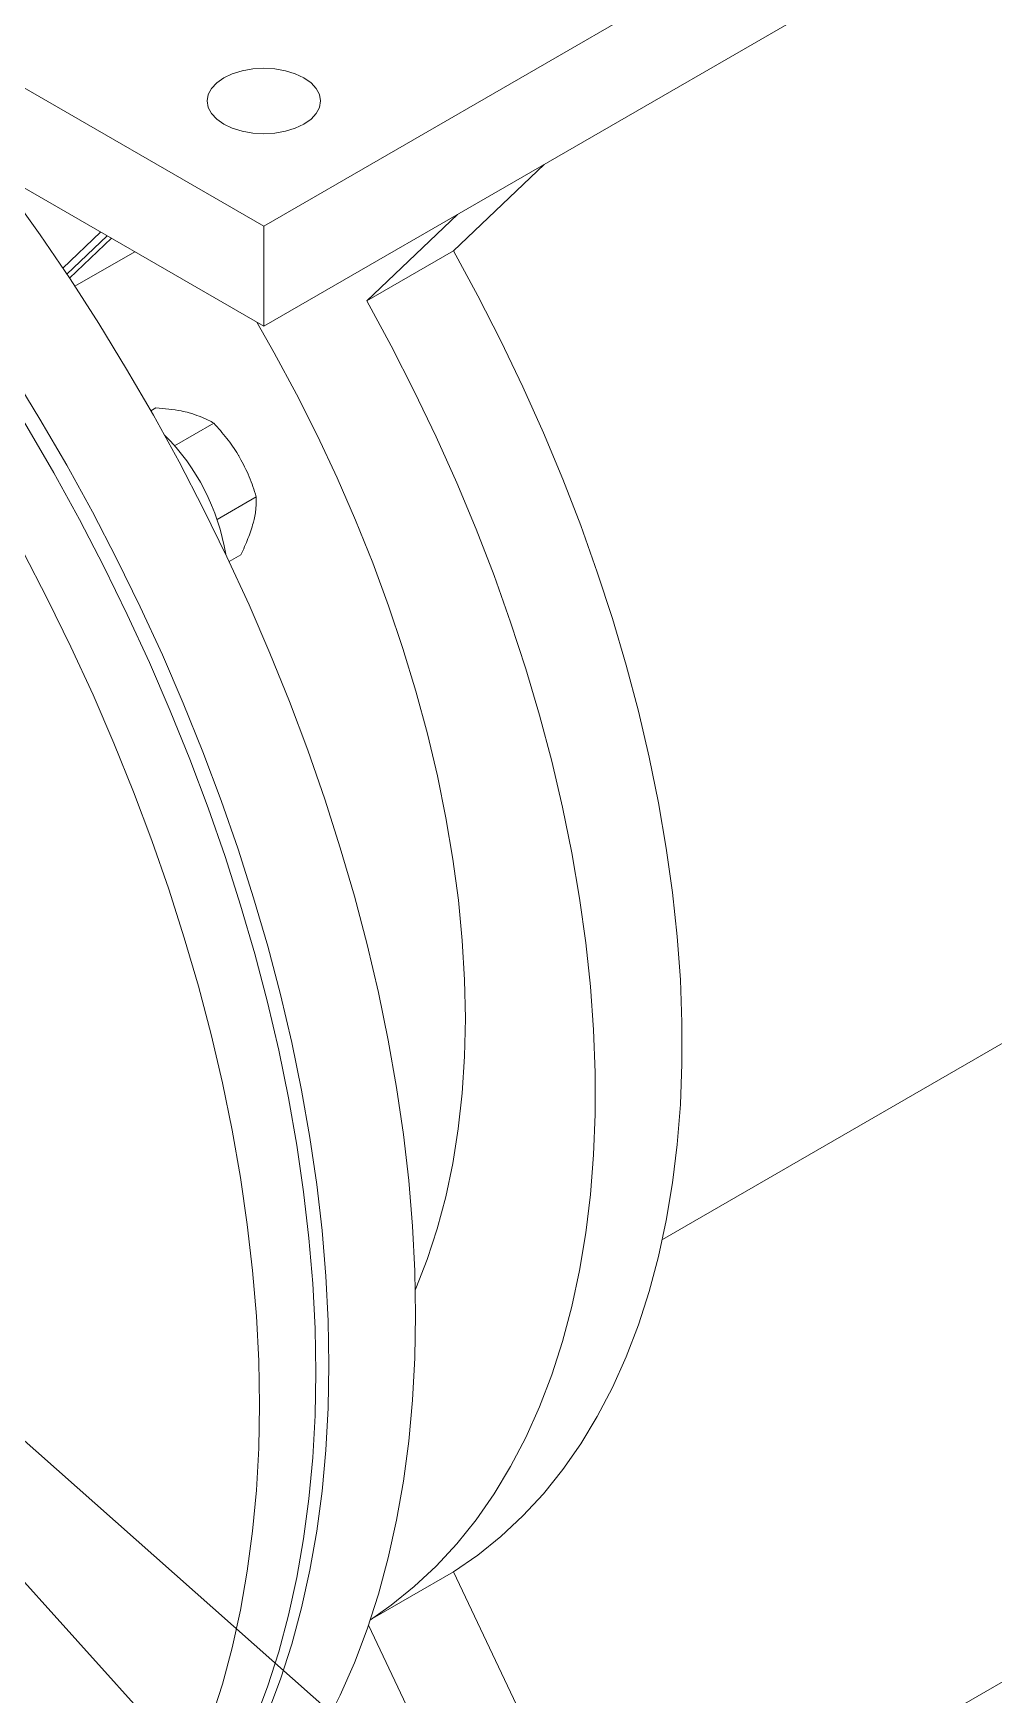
# Model space of a CAD drawing. Header units: millimetres. Extents: x -9396 to 24219, y -4763 to 12641.
# Drawn here: x 733.6 to 845.5, y -828.9 to -635.3 of the extents above; entities that cross this region are included whole.
import ezdxf

# ---------------------------------------------------------------- set-up
doc = ezdxf.new("R2010")
doc.units = ezdxf.units.MM
doc.header["$LTSCALE"] = 1000
doc.header["$MEASUREMENT"] = 0
doc.linetypes.add('SLD-Solid', pattern=[0])
for name, color, linetype in [('dim', 1, 'Continuous'), ('FRAME', 179, 'SLD-Solid'), ('text', 7, 'Continuous')]:
    doc.layers.add(name, color=color, linetype=linetype)
doc.styles.get("Standard").update_dxf_attribs({"font": 'romans.shx'})
doc.dimstyles.new('ISO-25', dxfattribs={"dimtxt": 2.5, "dimasz": 2.5, "dimexe": 1.25, "dimexo": 0.625, "dimtad": 1, "dimtxsty": 'Standard', "dimcen": 2.5, "dimadec": 0, "dimazin": 0, "dimtfac": 1, "dimtmove": 0, "dimatfit": 3, "dimfxl": 0, "dimarcsym": 0})

# ---------------------------------------------------------------- blocks, each defined once
blk = doc.blocks.new('A$C1A1C7678')
at = {"layer": 'FRAME', "color": 7, "linetype": 'SLD-Solid', "lineweight": 15}
for p, q in [((167.74, 278.51), (-39.3, 398.03)), ((374.79, 398.03), (167.74, 278.51)), ((167.74, 266.85), (-39.3, 386.37)), ((374.79, 386.37), (167.74, 266.85)), ((189.85, 275.62), (200.4, 285.7)), ((179.75, 269.79), (190.3, 279.87)), ((148.73, 277.82), (144.33, 273.61)), ((149.48, 277.39), (144.8, 272.91)), ((145.11, 272.45), (149.98, 277.1)), ((167.74, 266.85), (167.74, 278.51)), ((152.7, 275.53), (145.73, 271.5)), ((179.75, 269.79), (189.85, 275.62)), ((154.58, 257.01), (155.15, 257.34)), ((157.33, 252.92), (161.9, 255.55)), ((162.29, 244.35), (166.86, 246.99)), ((163.71, 239.43), (165.07, 240.22)), ((214.18, 160.46), (273.38, 194.64)), ((208.35, 82.7), (294.53, 132.45)), ((180.15, 116.13), (189.85, 121.73)), ((217.65, 63.09), (189.85, 121.73)), ((207.55, 57.26), (179.94, 115.51))]:
    blk.add_line(p, q, dxfattribs=at)
at = {"layer": 'FRAME', "color": 7, "linetype": 'SLD-Solid', "lineweight": 15, "flags": 128}
for points in [[(172.41, 295.78), (173.24, 295.21), (173.85, 294.55), (174.22, 293.83), (174.35, 293.09), (174.22, 292.34), (173.85, 291.63), (173.24, 290.97), (172.41, 290.39), (171.41, 289.92), (170.27, 289.56), (169.03, 289.35), (167.74, 289.27), (166.45, 289.35), (165.22, 289.56), (164.07, 289.92), (163.07, 290.39), (162.25, 290.97), (161.64, 291.63), (161.26, 292.34), (161.14, 293.09), (161.26, 293.83), (161.64, 294.55), (162.25, 295.21), (163.07, 295.78), (164.07, 296.26), (165.22, 296.61), (166.45, 296.83), (167.74, 296.9), (169.03, 296.83), (170.27, 296.61), (171.41, 296.26), (172.41, 295.78)], [(153.61, 81.38), (154.87, 82.13), (157.87, 84.12), (160.72, 86.33), (163.44, 88.74), (166.02, 91.36), (168.45, 94.18), (170.74, 97.2), (172.87, 100.41), (174.84, 103.8), (176.65, 107.38), (178.3, 111.13), (179.78, 115.05), (181.09, 119.13), (182.23, 123.37), (183.2, 127.76), (184, 132.29), (184.62, 136.96), (185.06, 141.75), (185.33, 146.66), (185.42, 151.68), (185.33, 156.8), (185.06, 162.02), (184.62, 167.32), (184, 172.7), (183.2, 178.15), (182.23, 183.66), (181.09, 189.22), (179.78, 194.82), (178.3, 200.45), (176.65, 206.1), (174.84, 211.77), (172.87, 217.44), (170.74, 223.11), (168.45, 228.76), (166.02, 234.39), (163.44, 239.99), (160.72, 245.54), (157.87, 251.04), (154.87, 256.49), (151.76, 261.86), (148.52, 267.16), (145.16, 272.37), (141.69, 277.48), (138.11, 282.49)], [(142, 74.68), (143.26, 75.43), (146.25, 77.42), (149.11, 79.62), (151.83, 82.04), (154.41, 84.66), (156.84, 87.48), (159.12, 90.49), (161.25, 93.7), (163.22, 97.1), (165.03, 100.67), (166.68, 104.43), (168.16, 108.35), (169.48, 112.43), (170.62, 116.67), (171.59, 121.06), (172.38, 125.59), (173, 130.25), (173.45, 135.04), (173.71, 139.95), (173.8, 144.97), (173.71, 150.1), (173.45, 155.32), (173, 160.62), (172.38, 166), (171.59, 171.45), (170.62, 176.96), (169.48, 182.51), (168.16, 188.11), (166.68, 193.74), (165.03, 199.4), (163.22, 205.07), (161.25, 210.74), (159.12, 216.41), (156.84, 222.06), (154.41, 227.69), (151.83, 233.28), (149.11, 238.84), (146.25, 244.34), (143.26, 249.78), (140.14, 255.16), (136.9, 260.45), (133.54, 265.66), (130.07, 270.78), (126.5, 275.79)], [(142, 74.68), (143.26, 75.43), (146.25, 77.42), (149.11, 79.62), (151.83, 82.04), (154.41, 84.66), (156.84, 87.48), (159.12, 90.49), (161.25, 93.7), (163.22, 97.1), (165.03, 100.67), (166.68, 104.43), (168.16, 108.35), (169.48, 112.43), (170.62, 116.67), (171.59, 121.06), (172.38, 125.59), (173, 130.25), (173.45, 135.04), (173.71, 139.95), (173.8, 144.97), (173.71, 150.1), (173.45, 155.32), (173, 160.62), (172.38, 166), (171.59, 171.45), (170.62, 176.96), (169.48, 182.51), (168.16, 188.11), (166.68, 193.74), (165.03, 199.4), (163.22, 205.07), (161.25, 210.74), (159.12, 216.41), (156.84, 222.06), (154.41, 227.69), (151.83, 233.28), (149.11, 238.84), (146.25, 244.34), (143.26, 249.78), (140.14, 255.16), (136.9, 260.45), (133.54, 265.66), (130.07, 270.78), (126.5, 275.79)], [(143.51, 75.55), (144.78, 76.3), (147.77, 78.29), (150.62, 80.5), (153.34, 82.91), (155.92, 85.53), (158.35, 88.35), (160.64, 91.37), (162.77, 94.58), (164.74, 97.97), (166.55, 101.55), (168.2, 105.3), (169.68, 109.22), (170.99, 113.3), (172.13, 117.54), (173.1, 121.93), (173.9, 126.46), (174.52, 131.13), (174.96, 135.92), (175.23, 140.83), (175.32, 145.85), (175.23, 150.97), (174.96, 156.19), (174.52, 161.49), (173.9, 166.87), (173.1, 172.32), (172.13, 177.83), (170.99, 183.39), (169.68, 188.99), (168.2, 194.62), (166.55, 200.27), (164.74, 205.94), (162.77, 211.61), (160.64, 217.28), (158.35, 222.93), (155.92, 228.56), (153.34, 234.16), (150.62, 239.71), (147.77, 245.21), (144.78, 250.66), (141.66, 256.03), (138.42, 261.33), (135.06, 266.54), (131.59, 271.65), (128.01, 276.66)], [(143.51, 75.55), (144.78, 76.3), (147.77, 78.29), (150.62, 80.5), (153.34, 82.91), (155.92, 85.53), (158.35, 88.35), (160.64, 91.37), (162.77, 94.58), (164.74, 97.97), (166.55, 101.55), (168.2, 105.3), (169.68, 109.22), (170.99, 113.3), (172.13, 117.54), (173.1, 121.93), (173.9, 126.46), (174.52, 131.13), (174.96, 135.92), (175.23, 140.83), (175.32, 145.85), (175.23, 150.97), (174.96, 156.19), (174.52, 161.49), (173.9, 166.87), (173.1, 172.32), (172.13, 177.83), (170.99, 183.39), (169.68, 188.99), (168.2, 194.62), (166.55, 200.27), (164.74, 205.94), (162.77, 211.61), (160.64, 217.28), (158.35, 222.93), (155.92, 228.56), (153.34, 234.16), (150.62, 239.71), (147.77, 245.21), (144.78, 250.66), (141.66, 256.03), (138.42, 261.33), (135.06, 266.54), (131.59, 271.65), (128.01, 276.66)], [(189.85, 121.73), (192.68, 123.68), (195.37, 125.86), (197.92, 128.24), (200.32, 130.84), (202.56, 133.64), (204.66, 136.64), (206.59, 139.83), (208.36, 143.21), (209.96, 146.77), (211.39, 150.5), (212.64, 154.41), (213.73, 158.47), (214.63, 162.68), (215.36, 167.04), (215.9, 171.53), (216.27, 176.16), (216.45, 180.9), (216.45, 185.75), (216.27, 190.7), (215.9, 195.74), (215.36, 200.87), (214.63, 206.06), (213.73, 211.32), (212.64, 216.63), (211.39, 221.99), (209.96, 227.37), (208.36, 232.78), (206.59, 238.2), (204.66, 243.62), (202.56, 249.04), (200.32, 254.43), (197.92, 259.8), (195.37, 265.13), (192.68, 270.4), (189.85, 275.62)], [(119.93, 64.99), (123.51, 65.87), (126.98, 66.98), (130.34, 68.31), (133.58, 69.87), (136.7, 71.64), (139.69, 73.63), (142.54, 75.83), (145.26, 78.25), (147.84, 80.87), (150.28, 83.69), (152.56, 86.7), (154.69, 89.91), (156.66, 93.31), (158.47, 96.88), (160.12, 100.64), (161.6, 104.56), (162.91, 108.64), (164.05, 112.88), (165.02, 117.27), (165.82, 121.8), (166.44, 126.46), (166.88, 131.25), (167.15, 136.16), (167.24, 141.18), (167.15, 146.31), (166.88, 151.53), (166.44, 156.83), (165.82, 162.21), (165.02, 167.66), (164.05, 173.17), (162.91, 178.72), (161.6, 184.32), (160.12, 189.96), (158.47, 195.61), (156.66, 201.28), (154.69, 206.95), (152.56, 212.62), (150.28, 218.27), (147.84, 223.9), (145.26, 229.49), (142.54, 235.05), (139.69, 240.55), (136.7, 245.99), (133.58, 251.37), (130.34, 256.66), (126.98, 261.87), (123.51, 266.99), (119.93, 272)], [(180.16, 116.16), (182.58, 117.85), (185.27, 120.03), (187.82, 122.41), (190.22, 125.01), (192.47, 127.81), (194.56, 130.81), (196.49, 134), (198.26, 137.38), (199.86, 140.94), (201.29, 144.67), (202.55, 148.58), (203.63, 152.64), (204.53, 156.85), (205.26, 161.21), (205.8, 165.7), (206.17, 170.33), (206.35, 175.07), (206.35, 179.92), (206.17, 184.87), (205.8, 189.91), (205.26, 195.03), (204.53, 200.23), (203.63, 205.49), (202.55, 210.8), (201.29, 216.16), (199.86, 221.54), (198.26, 226.95), (196.49, 232.37), (194.56, 237.79), (192.47, 243.21), (190.22, 248.6), (187.82, 253.97), (185.27, 259.3), (182.58, 264.57), (179.75, 269.79)], [(166.92, 267.32), (168.96, 263.75), (171.54, 258.95), (173.98, 254.09), (176.29, 249.18), (178.44, 244.24), (180.43, 239.27), (182.27, 234.29), (183.95, 229.31), (185.46, 224.34), (186.8, 219.38), (187.97, 214.46), (188.96, 209.58), (189.77, 204.75), (190.41, 199.99), (190.86, 195.3), (191.14, 190.7), (191.23, 186.19), (191.13, 181.79), (190.86, 177.51), (190.4, 173.34), (189.76, 169.32), (188.95, 165.43), (187.95, 161.7), (186.78, 158.13), (185.44, 154.73), (185.39, 154.61)]]:
    blk.add_lwpolyline(points, dxfattribs=at)
at = {"layer": 'FRAME', "color": 7, "linetype": 'SLD-Solid', "lineweight": 15}
blk.add_arc((138.22, 236.18), 25.42, 9.3306, 45.0533, dxfattribs=at)
for points, knots in [([(159.06, 256.76), (158.75, 256.84), (157.58, 257.12), (156.17, 257.25), (155.15, 257.34)], [0, 0, 0, 0, 0.2686336, 1, 1, 1, 1]), ([(161.9, 255.55), (161.7, 255.67), (160.91, 256.15), (159.85, 256.5), (159.06, 256.76)], [0, 0, 0, 0, 0.257551, 1, 1, 1, 1]), ([(164.92, 251.58), (164.86, 251.68), (164.41, 252.45), (163.45, 253.83), (162.42, 254.98), (161.9, 255.55)], [0, 0, 0, 0, 0.070099, 0.530789, 1, 1, 1, 1]), ([(166.86, 246.99), (166.61, 247.77), (166.1, 249.35), (165.32, 250.84), (164.92, 251.58)], [0, 0, 0, 0, 0.495458, 1, 1, 1, 1]), ([(166.51, 243.92), (166.53, 244), (166.68, 244.6), (166.87, 245.68), (166.86, 246.55), (166.86, 246.99)], [0, 0, 0, 0, 0.070099, 0.530789, 1, 1, 1, 1]), ([(165.07, 240.22), (165.36, 240.85), (165.96, 242.14), (166.32, 243.32), (166.51, 243.92)], [0, 0, 0, 0, 0.495458, 1, 1, 1, 1])]:
    blk.add_open_spline(points, degree=3, knots=knots, dxfattribs=at)
at = {"layer": 'text', "color": 7, "linetype": 'SLD-Solid', "lineweight": 0}
for points in [[(92.01, 173.59), (226.96, 23.85)], [(101.28, 171.14), (246.88, 42.18)]]:
    blk.add_leader(points, dimstyle='ISO-25', override={"dimscale": 6, "dimasz": 3.5, "dimdec": 0, "dimdsep": 46, "dimclrd": 256, "dimclre": 256, "dimclrt": 7, "dimadec": 2, "dimldrblk": 'DotSmall'}, dxfattribs=at)

msp = doc.modelspace()

# ---------------------------------------------------------------- block references
at = {"layer": 'dim', "ltscale": 5}
msp.add_blockref('A$C1A1C7678', (592.73, -936.33), dxfattribs=at)

doc.saveas('drawing.dxf')
